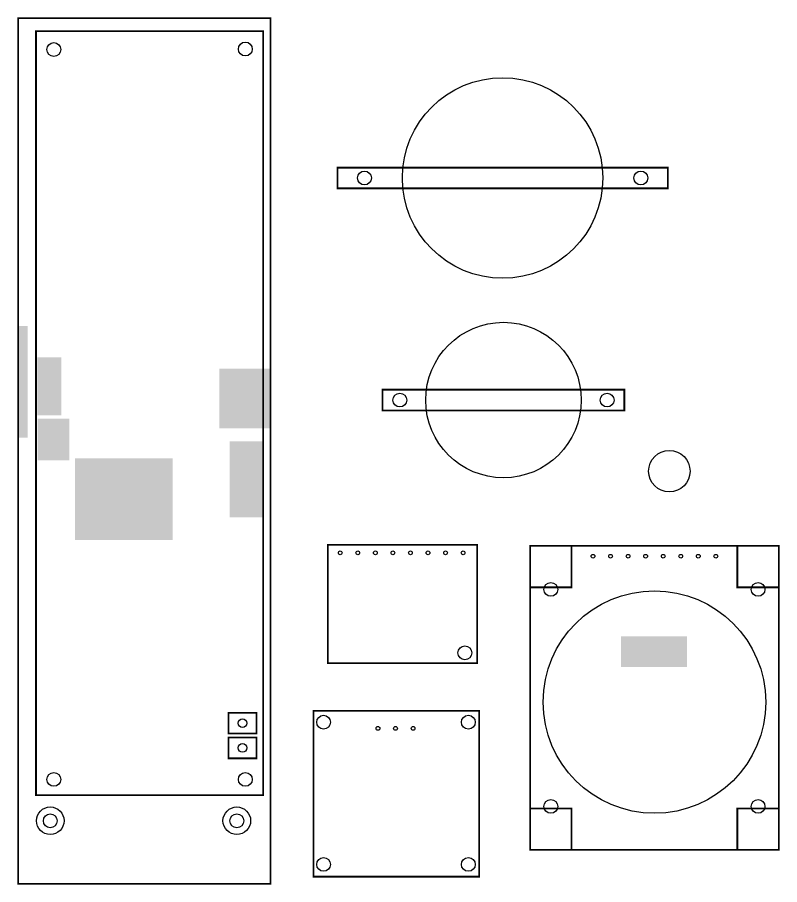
# Model space of a CAD drawing. Header units: millimetres. Extents: x -130 to 49, y 1 to 136.
# Drawn here: x -129.8 to -19.5, y 1.4 to 126.9 of the extents above; entities that cross this region are included whole.
import ezdxf

# ---------------------------------------------------------------- set-up
doc = ezdxf.new("R2010")
doc.units = ezdxf.units.MM
doc.layers.add('Document', color=7, linetype='Continuous', true_color=0xffffff)

msp = doc.modelspace()

# ---------------------------------------------------------------- hatches: boundary and pattern name
at = {"layer": 'Document'}
for points in [[(-129.67, 82.24), (-128.32, 82.24), (-128.32, 66.07), (-129.67, 66.07), (-129.67, 82.24)], [(-126.92, 77.68), (-123.42, 77.68), (-123.42, 69.3), (-126.92, 69.3), (-126.92, 77.68)], [(-100.58, 76.06), (-93.26, 76.06), (-93.26, 67.42), (-100.58, 67.42), (-100.58, 76.06)], [(-126.87, 68.79), (-122.27, 68.79), (-122.27, 62.79), (-126.87, 62.79), (-126.87, 68.79)], [(-99.06, 65.52), (-94.36, 65.52), (-94.36, 54.55), (-99.06, 54.55), (-99.06, 65.52)], [(-121.43, 63.07), (-107.33, 63.07), (-107.33, 51.27), (-121.43, 51.27), (-121.43, 63.07)], [(-42.42, 37.33), (-32.89, 37.33), (-32.89, 32.89), (-42.42, 32.89), (-42.42, 37.33)]]:
    msp.add_hatch(color=256, dxfattribs=at).paths.add_polyline_path(points)

# ---------------------------------------------------------------- linework, layer by layer
at = {"layer": 'Document', "const_width": 0.254}
for points in [[(-129.67, 126.75), (-93.14, 126.75), (-93.14, 1.52), (-129.67, 1.52), (-129.67, 126.75)], [(-127.1, 124.88), (-94.21, 124.88), (-94.21, 14.34), (-127.1, 14.34), (-127.1, 124.88)], [(-83.46, 105.13), (-35.66, 105.13), (-35.66, 102.13), (-83.46, 102.13), (-83.46, 105.13)], [(-76.94, 73), (-41.94, 73), (-41.94, 70), (-76.94, 70), (-76.94, 73)], [(-84.84, 50.55), (-63.24, 50.55), (-63.24, 33.45), (-84.84, 33.45), (-84.84, 50.55)], [(-55.59, 50.41), (-19.59, 50.41), (-19.59, 6.41), (-55.59, 6.41), (-55.59, 50.41)], [(-55.59, 50.41), (-49.59, 50.41), (-49.59, 44.41), (-55.59, 44.41), (-55.59, 50.41)], [(-25.59, 50.41), (-19.59, 50.41), (-19.59, 44.41), (-25.59, 44.41), (-25.59, 50.41)], [(-99.24, 26.26), (-95.18, 26.26), (-95.18, 23.26), (-99.24, 23.26), (-99.24, 26.26)], [(-86.94, 26.54), (-62.94, 26.54), (-62.94, 2.54), (-86.94, 2.54), (-86.94, 26.54)], [(-99.24, 22.67), (-95.18, 22.67), (-95.18, 19.67), (-99.24, 19.67), (-99.24, 22.67)], [(-55.59, 12.41), (-49.59, 12.41), (-49.59, 6.41), (-55.59, 6.41), (-55.59, 12.41)], [(-25.59, 12.41), (-19.59, 12.41), (-19.59, 6.41), (-25.59, 6.41), (-25.59, 12.41)]]:
    msp.add_lwpolyline(points, close=True, dxfattribs=at)
at = {"layer": 'Document'}
for centre, radius in [((-124.51, 122.21), 1), ((-96.8, 122.29), 1), ((-59.56, 103.63), 14.5), ((-79.56, 103.63), 1), ((-39.56, 103.63), 1), ((-59.44, 71.5), 11.25), ((-74.44, 71.5), 1), ((-44.44, 71.5), 1), ((-35.43, 61.21), 3), ((-83.06, 49.4), 0.27), ((-80.52, 49.4), 0.27), ((-77.98, 49.4), 0.27), ((-75.44, 49.4), 0.27), ((-72.9, 49.4), 0.27), ((-70.36, 49.4), 0.27), ((-67.82, 49.4), 0.27), ((-65.28, 49.4), 0.27), ((-46.48, 48.91), 0.27), ((-43.94, 48.91), 0.27), ((-41.4, 48.91), 0.27), ((-38.86, 48.91), 0.27), ((-36.32, 48.91), 0.27), ((-33.78, 48.91), 0.27), ((-31.24, 48.91), 0.27), ((-28.7, 48.91), 0.27), ((-52.59, 44.11), 1), ((-22.59, 44.11), 1), ((-37.59, 27.81), 16.1), ((-65.02, 34.93), 1), ((-97.21, 24.76), 0.635), ((-85.47, 24.89), 1), ((-64.52, 24.89), 1), ((-77.6, 24), 0.27), ((-75.06, 24), 0.27), ((-72.52, 24), 0.27), ((-97.21, 21.17), 0.635), ((-124.51, 16.62), 1), ((-96.8, 16.62), 1), ((-125.03, 10.63), 2), ((-98.03, 10.63), 2), ((-52.59, 12.71), 1), ((-22.59, 12.71), 1), ((-125.03, 10.63), 1), ((-98.03, 10.63), 1), ((-85.47, 4.32), 1), ((-64.52, 4.32), 1)]:
    msp.add_circle(centre, radius, dxfattribs=at)

doc.saveas('drawing.dxf')
